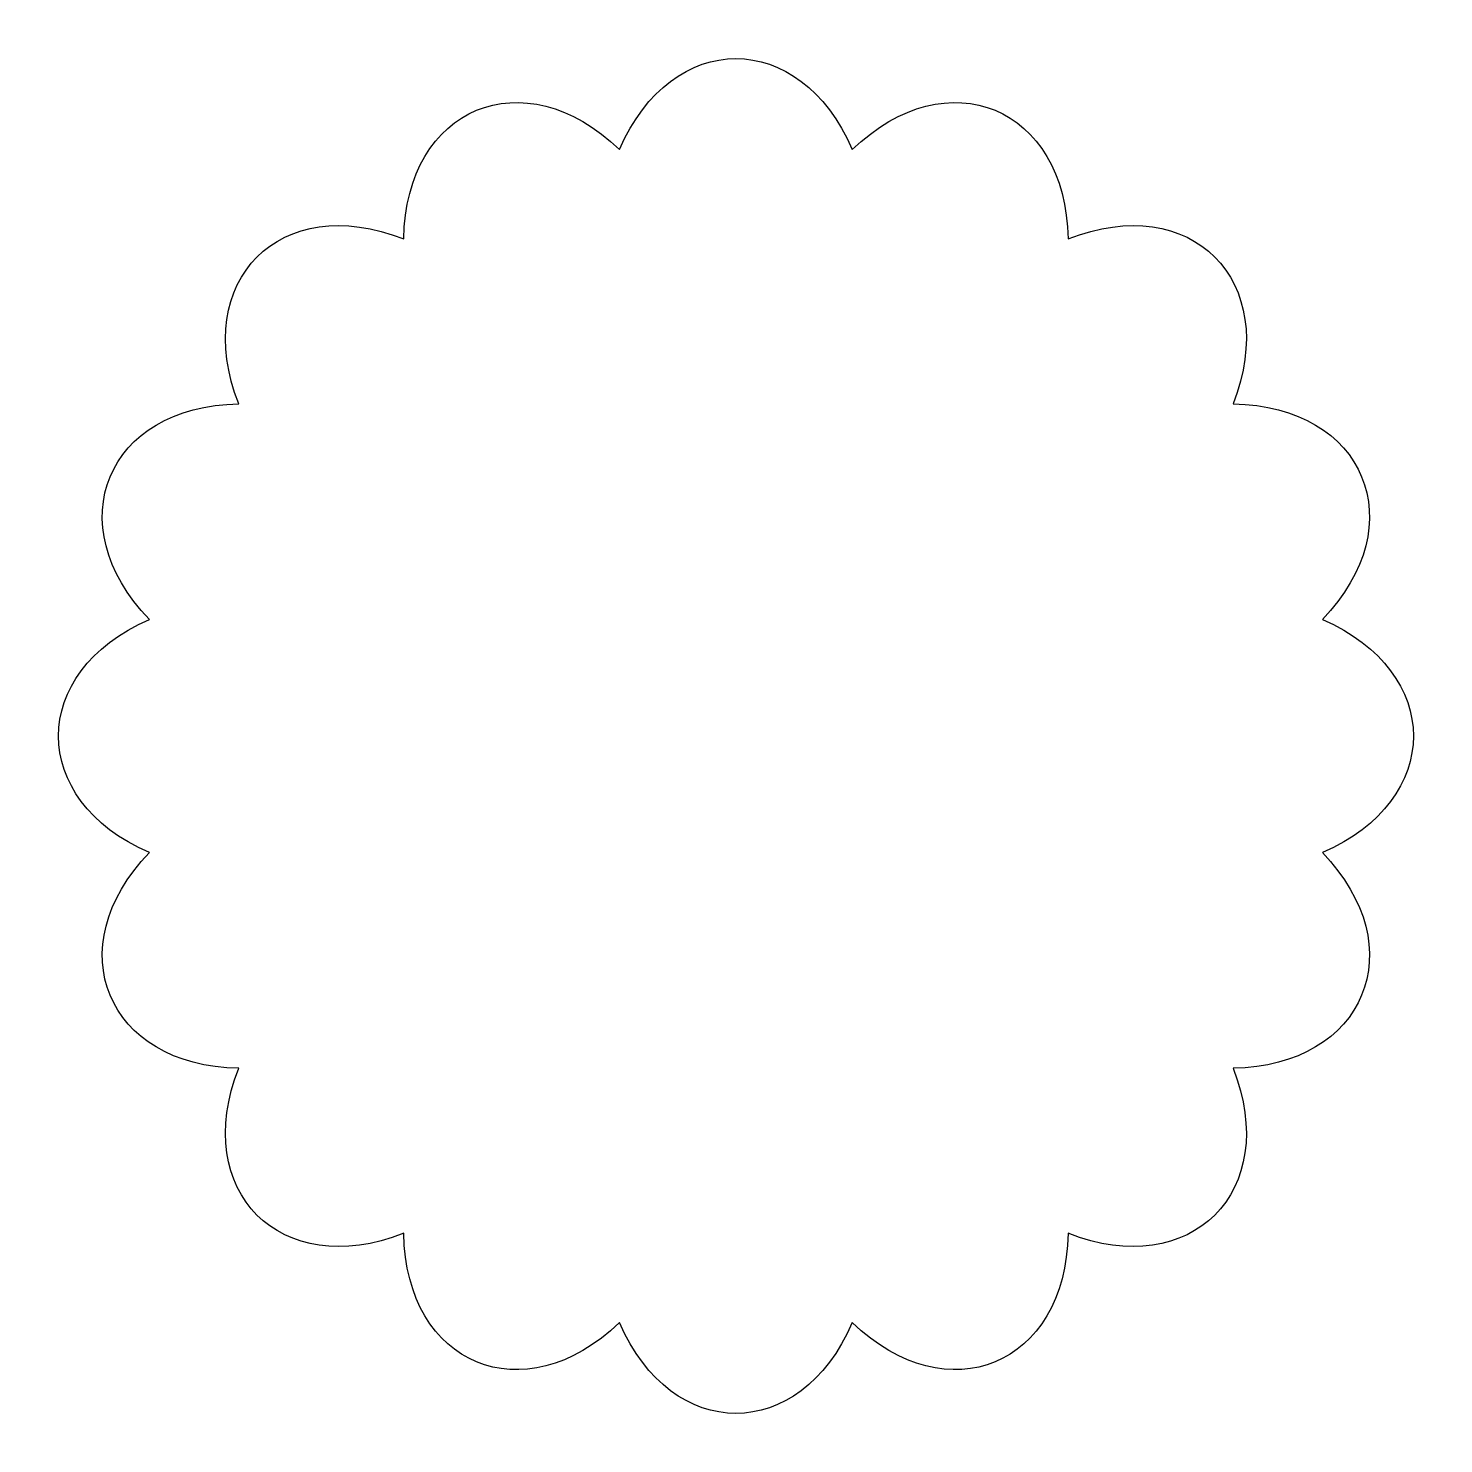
# Model space of a CAD drawing. Header units: centimetres. Extents: x -10.2 to 10.2, y -10.2 to 10.2.
import ezdxf

# ---------------------------------------------------------------- set-up
doc = ezdxf.new("R2010")
doc.units = ezdxf.units.CM
doc.header["$MEASUREMENT"] = 0
doc.layers.add('Camada 1', color=7, linetype='Continuous')

msp = doc.modelspace()

# ---------------------------------------------------------------- linework, layer by layer
at = {"layer": 'Camada 1'}
msp.add_open_spline([(8.42249, 1.6741), (9.74075, 3.03893), (9.03587, 4.74094), (7.13958, 4.77142), (7.13958, 4.77142), (7.8348, 6.53606), (6.53424, 7.83823), (4.76963, 7.13978), (4.76963, 7.13978), (4.73912, 9.03605), (3.03711, 9.74254), (1.6707, 8.42269), (1.6707, 8.42269), (0.92084, 10.16484), (-0.92325, 10.16484), (-1.6731, 8.42269), (-1.6731, 8.42269), (-3.04195, 9.74254), (-4.74233, 9.03608), (-4.77207, 7.13978), (-4.77207, 7.13978), (-6.53509, 7.83823), (-7.83968, 6.53605), (-7.14043, 4.77142), (-7.14043, 4.77142), (-9.03831, 4.74094), (-9.74401, 3.03893), (-8.42496, 1.6741), (-8.42496, 1.6741), (-10.16388, 0.91946), (-10.16388, -0.92064), (-8.42496, -1.67529), (-8.42496, -1.67529), (-9.74398, -3.04012), (-9.03831, -4.73893), (-7.1404, -4.77261), (-7.1404, -4.77261), (-7.83967, -6.53725), (-6.53506, -7.83786), (-4.77204, -7.14256), (-4.77204, -7.14256), (-4.74233, -9.04047), (-3.04193, -9.74217), (-1.67311, -8.42391), (-1.67311, -8.42391), (-0.92325, -10.16445), (0.92084, -10.16445), (1.67069, -8.42391), (1.67069, -8.42391), (3.0371, -9.74217), (4.73912, -9.0405), (4.76962, -7.14256), (4.76962, -7.14256), (6.53423, -7.83783), (7.83482, -6.53725), (7.13957, -4.77261), (7.13957, -4.77261), (9.03587, -4.73893), (9.74077, -3.04012), (8.42248, -1.67529), (8.42248, -1.67529), (10.16467, -0.92067), (10.16467, 0.91943), (8.42249, 1.6741)], degree=3, knots=[0, 0, 0, 0, 0.05882353, 0.05882353, 0.05882353, 0.05882353, 0.11764706, 0.11764706, 0.11764706, 0.11764706, 0.17647059, 0.17647059, 0.17647059, 0.17647059, 0.23529412, 0.23529412, 0.23529412, 0.23529412, 0.29411765, 0.29411765, 0.29411765, 0.29411765, 0.35294118, 0.35294118, 0.35294118, 0.35294118, 0.41176471, 0.41176471, 0.41176471, 0.41176471, 0.47058824, 0.47058824, 0.47058824, 0.47058824, 0.52941176, 0.52941176, 0.52941176, 0.52941176, 0.58823529, 0.58823529, 0.58823529, 0.58823529, 0.64705882, 0.64705882, 0.64705882, 0.64705882, 0.70588235, 0.70588235, 0.70588235, 0.70588235, 0.76470588, 0.76470588, 0.76470588, 0.76470588, 0.82352941, 0.82352941, 0.82352941, 0.82352941, 0.88235294, 0.88235294, 0.88235294, 0.88235294, 1, 1, 1, 1], dxfattribs=at)

doc.saveas('drawing.dxf')
